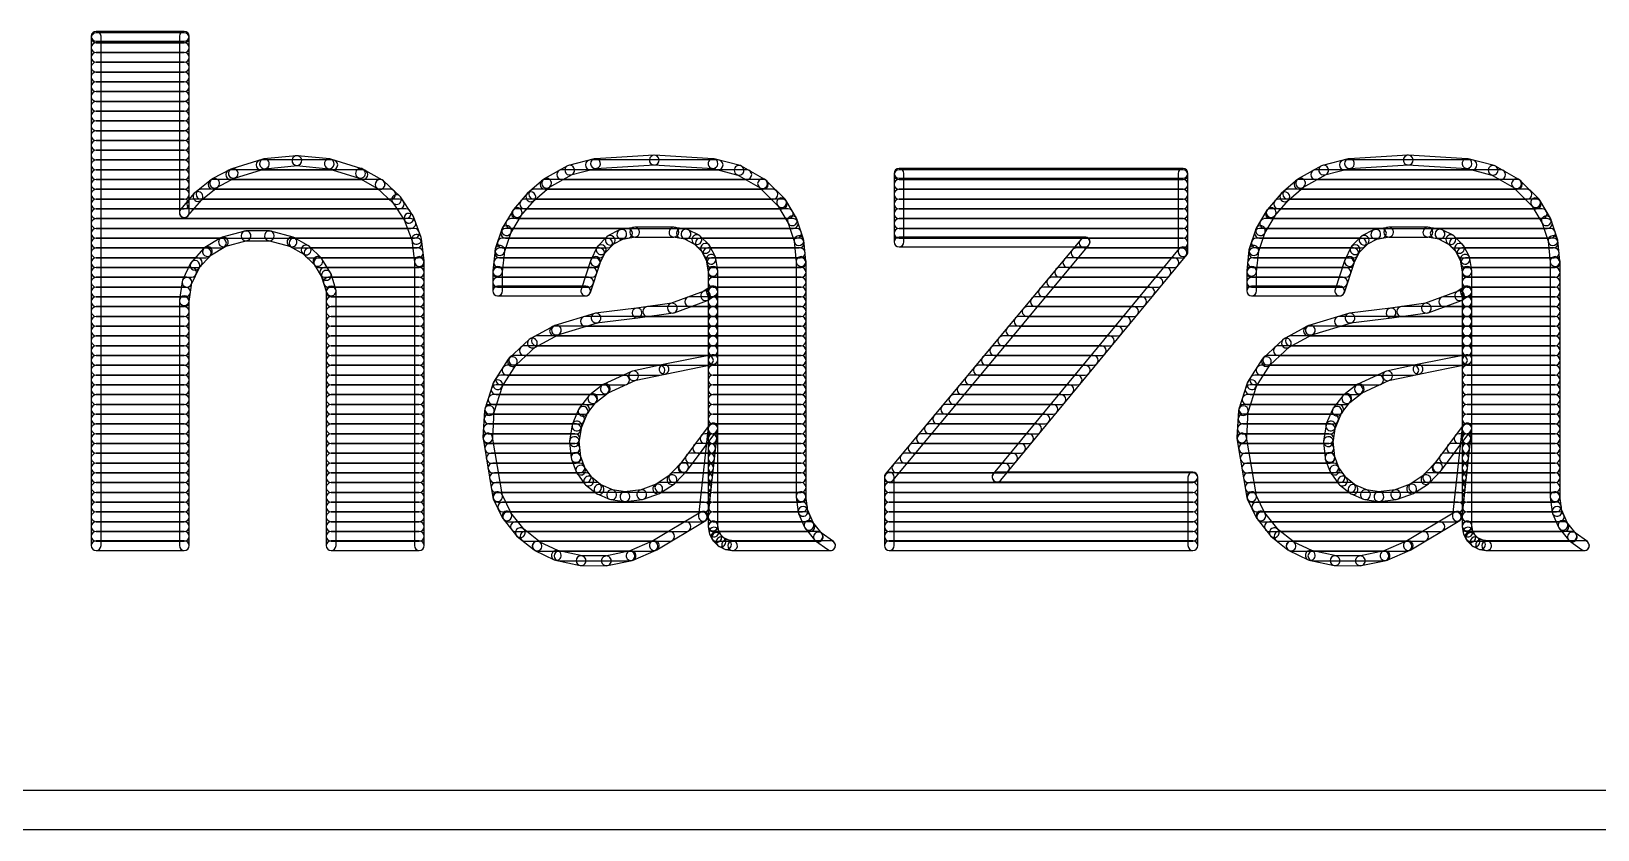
# Model space of a CAD drawing. Extents: x 1.9 to 101, y 1.3 to 100.3.
# Drawn here: x 84.066 to 88.361, y 60.933 to 63.122 of the extents above; entities that cross this region are included whole.
import ezdxf

# ---------------------------------------------------------------- set-up
doc = ezdxf.new("R2010")
doc.units = 0
doc.layers.add('21', color=2, linetype='CONTINUOUS')

msp = doc.modelspace()

# ---------------------------------------------------------------- linework, layer by layer
at = {"layer": '21'}
for points in [[(84.4851, 63.1217), (84.2434, 63.1217, 1), (84.2434, 63.0949), (84.4851, 63.0949, 1)], [(84.23, 63.1083), (84.23, 61.7119, 1), (84.2568, 61.7119), (84.2568, 63.1083, 1)], [(84.2434, 63.0906), (84.4851, 63.0906, 1), (84.4851, 63.1174), (84.2434, 63.1174, 1)], [(84.4985, 62.6249), (84.4985, 63.1083, 1), (84.4717, 63.1083), (84.4717, 62.6249, 1)], [(84.2434, 63.0638), (84.4851, 63.0638, 1), (84.4851, 63.0906), (84.2434, 63.0906, 1)], [(84.2434, 63.037), (84.4851, 63.037, 1), (84.4851, 63.0638), (84.2434, 63.0638, 1)], [(84.2434, 63.0102), (84.4851, 63.0102, 1), (84.4851, 63.037), (84.2434, 63.037, 1)], [(84.2434, 62.9834), (84.4851, 62.9834, 1), (84.4851, 63.0102), (84.2434, 63.0102, 1)], [(84.2434, 62.9566), (84.4851, 62.9566, 1), (84.4851, 62.9834), (84.2434, 62.9834, 1)], [(84.2434, 62.9298), (84.4851, 62.9298, 1), (84.4851, 62.9566), (84.2434, 62.9566, 1)], [(84.2434, 62.903), (84.4851, 62.903, 1), (84.4851, 62.9298), (84.2434, 62.9298, 1)], [(84.2434, 62.8762), (84.4851, 62.8762, 1), (84.4851, 62.903), (84.2434, 62.903, 1)], [(84.2434, 62.8494), (84.4851, 62.8494, 1), (84.4851, 62.8762), (84.2434, 62.8762, 1)], [(84.2434, 62.8226), (84.4851, 62.8226, 1), (84.4851, 62.8494), (84.2434, 62.8494, 1)], [(84.2434, 62.7958), (84.4851, 62.7958, 1), (84.4851, 62.8226), (84.2434, 62.8226, 1)], [(84.2434, 62.769), (84.4851, 62.769, 1), (84.4851, 62.7958), (84.2434, 62.7958, 1)], [(84.2434, 62.7422), (84.4851, 62.7422, 1), (84.4851, 62.769), (84.2434, 62.769, 1)], [(84.701, 62.7713), (84.6155, 62.7452, 1), (84.6233, 62.7196), (84.7089, 62.7457, 1)], [(84.6955, 62.7422), (84.8925, 62.7422, 1), (84.8925, 62.769), (84.6955, 62.769, 1)], [(84.7926, 62.7806), (84.7036, 62.7718, 1), (84.7063, 62.7452), (84.7953, 62.754, 1)], [(84.8843, 62.7718), (84.7953, 62.7806, 1), (84.7926, 62.754), (84.8816, 62.7452, 1)], [(84.9724, 62.7452), (84.8869, 62.7713, 1), (84.879, 62.7457), (84.9646, 62.7196, 1)], [(85.5456, 62.7282), (85.6163, 62.7462, 1), (85.6097, 62.7722), (85.539, 62.7542, 1)], [(85.5988, 62.7422), (85.9492, 62.7422, 1), (85.9492, 62.769), (85.5988, 62.769, 1)], [(85.6138, 62.7458), (85.7749, 62.7553, 1), (85.7733, 62.7821), (85.6122, 62.7726, 1)], [(85.7733, 62.7553), (85.9344, 62.7458, 1), (85.936, 62.7726), (85.7749, 62.7821, 1)], [(85.9319, 62.7462), (86.0035, 62.7278, 1), (86.0101, 62.7538), (85.9385, 62.7722, 1)], [(87.6134, 62.7282), (87.684, 62.7462, 1), (87.6774, 62.7722), (87.6067, 62.7542, 1)], [(87.6666, 62.7422), (88.017, 62.7422, 1), (88.017, 62.769), (87.6666, 62.769, 1)], [(87.6815, 62.7458), (87.8426, 62.7553, 1), (87.8411, 62.7821), (87.6799, 62.7726, 1)], [(87.8411, 62.7553), (88.0022, 62.7458, 1), (88.0038, 62.7726), (87.8426, 62.7821, 1)], [(87.9997, 62.7462), (88.0713, 62.7278, 1), (88.0779, 62.7538), (88.0063, 62.7722, 1)], [(84.2434, 62.7154), (84.4851, 62.7154, 1), (84.4851, 62.7422), (84.2434, 62.7422, 1)], [(84.5598, 62.7156), (84.5145, 62.6794, 1), (84.5313, 62.6585), (84.5765, 62.6947, 1)], [(84.6131, 62.7442), (84.5619, 62.717, 1), (84.5745, 62.6933), (84.6257, 62.7206, 1)], [(84.6126, 62.7154), (84.9749, 62.7154, 1), (84.9749, 62.7422), (84.6126, 62.7422, 1)], [(85.0286, 62.714), (84.9751, 62.7441, 1), (84.9619, 62.7207), (85.0155, 62.6906, 1)], [(85.4444, 62.6579), (85.4875, 62.6954, 1), (85.4699, 62.7156), (85.4268, 62.6782, 1)], [(85.4853, 62.6938), (85.5489, 62.7296, 1), (85.5357, 62.7529), (85.4721, 62.7172, 1)], [(85.5202, 62.7154), (86.0278, 62.7154, 1), (86.0278, 62.7422), (85.5202, 62.7422, 1)], [(86.0002, 62.7292), (86.0643, 62.6925, 1), (86.0776, 62.7158), (86.0134, 62.7524, 1)], [(86.0615, 62.6947), (86.1137, 62.6423, 1), (86.1327, 62.6613), (86.0805, 62.7136, 1)], [(86.4455, 62.719), (87.2242, 62.719, 1), (87.2242, 62.7458), (86.4455, 62.7458, 1)], [(86.4589, 62.5444), (86.4589, 62.7324, 1), (86.4321, 62.7324), (86.4321, 62.5444, 1)], [(86.4455, 62.7154), (87.2242, 62.7154, 1), (87.2242, 62.7422), (86.4455, 62.7422, 1)], [(87.2108, 62.7324), (87.2108, 62.5175, 1), (87.2376, 62.5175), (87.2376, 62.7324, 1)], [(87.5121, 62.6579), (87.5553, 62.6954, 1), (87.5377, 62.7156), (87.4946, 62.6782, 1)], [(87.5531, 62.6938), (87.6166, 62.7295, 1), (87.6035, 62.7529), (87.5399, 62.7172, 1)], [(87.5879, 62.7154), (88.0956, 62.7154, 1), (88.0956, 62.7422), (87.5879, 62.7422, 1)], [(88.068, 62.7292), (88.1321, 62.6925, 1), (88.1454, 62.7158), (88.0812, 62.7524, 1)], [(88.1293, 62.6947), (88.1815, 62.6423, 1), (88.2005, 62.6613), (88.1483, 62.7136, 1)], [(84.2434, 62.6886), (84.4851, 62.6886, 1), (84.4851, 62.7154), (84.2434, 62.7154, 1)], [(84.2434, 62.6618), (84.4851, 62.6618, 1), (84.4851, 62.6886), (84.2434, 62.6886, 1)], [(84.5127, 62.6777), (84.4749, 62.6336, 1), (84.4953, 62.6162), (84.5331, 62.6602, 1)], [(84.5307, 62.6618), (85.0513, 62.6618, 1), (85.0513, 62.6886), (84.5307, 62.6886, 1)], [(84.5642, 62.6886), (85.0223, 62.6886, 1), (85.0223, 62.7154), (84.5642, 62.7154, 1)], [(85.0762, 62.6703), (85.0312, 62.7121, 1), (85.0129, 62.6924), (85.058, 62.6507, 1)], [(85.1123, 62.6168), (85.0783, 62.6679, 1), (85.056, 62.6531), (85.09, 62.6019, 1)], [(85.4083, 62.6161), (85.4457, 62.6593, 1), (85.4255, 62.6768), (85.3881, 62.6337, 1)], [(85.4438, 62.6618), (86.0999, 62.6618, 1), (86.0999, 62.6886), (85.4438, 62.6886, 1)], [(85.4747, 62.6886), (86.0731, 62.6886, 1), (86.0731, 62.7154), (85.4747, 62.7154, 1)], [(86.4455, 62.6886), (87.2242, 62.6886, 1), (87.2242, 62.7154), (86.4455, 62.7154, 1)], [(86.4455, 62.6618), (87.2242, 62.6618, 1), (87.2242, 62.6886), (86.4455, 62.6886, 1)], [(87.476, 62.6161), (87.5135, 62.6593, 1), (87.4932, 62.6768), (87.4558, 62.6337, 1)], [(87.5116, 62.6618), (88.1677, 62.6618, 1), (88.1677, 62.6886), (87.5116, 62.6886, 1)], [(87.5425, 62.6886), (88.1409, 62.6886, 1), (88.1409, 62.7154), (87.5425, 62.7154, 1)], [(84.2434, 62.635), (84.4851, 62.635, 1), (84.4851, 62.6618), (84.2434, 62.6618, 1)], [(84.2434, 62.6082), (85.093, 62.6082, 1), (85.093, 62.635), (84.2434, 62.635, 1)], [(84.5053, 62.635), (85.0752, 62.635, 1), (85.0752, 62.6618), (84.5053, 62.6618, 1)], [(85.3804, 62.5686), (85.4097, 62.6181, 1), (85.3867, 62.6317), (85.3573, 62.5823, 1)], [(85.3962, 62.6082), (86.1413, 62.6082, 1), (86.1413, 62.635), (85.3962, 62.635, 1)], [(85.4186, 62.635), (86.1252, 62.635, 1), (86.1252, 62.6618), (85.4186, 62.6618, 1)], [(86.1117, 62.6449), (86.1413, 62.5956, 1), (86.1643, 62.6094), (86.1347, 62.6587, 1)], [(86.4455, 62.635), (87.2242, 62.635, 1), (87.2242, 62.6618), (86.4455, 62.6618, 1)], [(86.4455, 62.6082), (87.2242, 62.6082, 1), (87.2242, 62.635), (86.4455, 62.635, 1)], [(87.4481, 62.5686), (87.4774, 62.6181, 1), (87.4544, 62.6317), (87.425, 62.5823, 1)], [(87.4639, 62.6082), (88.2091, 62.6082, 1), (88.2091, 62.635), (87.4639, 62.635, 1)], [(87.4863, 62.635), (88.193, 62.635, 1), (88.193, 62.6618), (87.4863, 62.6618, 1)], [(88.1795, 62.6449), (88.2091, 62.5956, 1), (88.2321, 62.6094), (88.2025, 62.6587, 1)], [(84.2434, 62.5814), (85.1065, 62.5814, 1), (85.1065, 62.6082), (84.2434, 62.6082, 1)], [(85.135, 62.5563), (85.1138, 62.614, 1), (85.0886, 62.6047), (85.1098, 62.5471, 1)], [(85.3634, 62.5167), (85.3815, 62.5712, 1), (85.3561, 62.5797), (85.3379, 62.5252, 1)], [(85.3803, 62.5814), (86.1554, 62.5814, 1), (86.1554, 62.6082), (85.3803, 62.6082, 1)], [(86.1401, 62.5982), (86.1583, 62.5437, 1), (86.1837, 62.5522), (86.1655, 62.6067, 1)], [(86.4455, 62.5814), (87.2242, 62.5814, 1), (87.2242, 62.6082), (86.4455, 62.6082, 1)], [(87.4311, 62.5167), (87.4492, 62.5712, 1), (87.4238, 62.5797), (87.4056, 62.5252, 1)], [(87.448, 62.5814), (88.2232, 62.5814, 1), (88.2232, 62.6082), (87.448, 62.6082, 1)], [(88.2079, 62.5982), (88.2261, 62.5437, 1), (88.2515, 62.5522), (88.2333, 62.6067, 1)], [(84.2434, 62.5546), (85.1164, 62.5546, 1), (85.1164, 62.5814), (84.2434, 62.5814, 1)], [(84.2434, 62.5278), (84.5872, 62.5278, 1), (84.5872, 62.5546), (84.2434, 62.5546, 1)], [(84.5556, 62.5066), (84.5994, 62.5329, 1), (84.5856, 62.5559), (84.5418, 62.5295, 1)], [(84.596, 62.5315), (84.6579, 62.5481, 1), (84.6509, 62.574), (84.589, 62.5573, 1)], [(84.6544, 62.5477), (84.7186, 62.5477, 1), (84.7186, 62.5745), (84.6544, 62.5745, 1)], [(84.7151, 62.5481), (84.777, 62.5315, 1), (84.784, 62.5573), (84.7221, 62.574, 1)], [(84.7738, 62.5328), (84.8127, 62.5105, 1), (84.826, 62.5338), (84.7872, 62.556, 1)], [(84.7861, 62.5278), (85.1236, 62.5278, 1), (85.1236, 62.5546), (84.7861, 62.5546, 1)], [(85.1429, 62.4923), (85.1357, 62.5533, 1), (85.1091, 62.5501), (85.1163, 62.4891, 1)], [(85.3574, 62.5278), (85.6459, 62.5278, 1), (85.6459, 62.5546), (85.3574, 62.5546, 1)], [(85.3663, 62.5546), (85.7007, 62.5546, 1), (85.7007, 62.5814), (85.3663, 62.5814, 1)], [(85.6436, 62.5581), (85.6188, 62.5323, 1), (85.6381, 62.5137), (85.6629, 62.5395, 1)], [(85.6788, 62.5773), (85.6471, 62.5607, 1), (85.6595, 62.537), (85.6912, 62.5536, 1)], [(85.7183, 62.5844), (85.6829, 62.5787, 1), (85.6872, 62.5522), (85.7225, 62.558, 1)], [(85.8278, 62.5846), (85.7204, 62.5846, 1), (85.7204, 62.5578), (85.8278, 62.5578, 1)], [(85.8631, 62.5792), (85.8299, 62.5844, 1), (85.8257, 62.558), (85.8589, 62.5527, 1)], [(85.848, 62.5546), (86.1643, 62.5546, 1), (86.1643, 62.5814), (85.848, 62.5814, 1)], [(85.897, 62.5626), (85.8671, 62.5779, 1), (85.8549, 62.554), (85.8848, 62.5387, 1)], [(85.9242, 62.5364), (85.9004, 62.5602, 1), (85.8815, 62.5412), (85.9052, 62.5175, 1)], [(85.9004, 62.5278), (86.1717, 62.5278, 1), (86.1717, 62.5546), (85.9004, 62.5546, 1)], [(86.1577, 62.5465), (86.1636, 62.4893, 1), (86.1902, 62.4921), (86.1843, 62.5493, 1)], [(86.4289, 61.8913), (86.966, 62.5358, 1), (86.9454, 62.553), (86.4083, 61.9085, 1)], [(86.4455, 62.5546), (87.2242, 62.5546, 1), (87.2242, 62.5814), (86.4455, 62.5814, 1)], [(86.9557, 62.5578), (86.4455, 62.5578, 1), (86.4455, 62.531), (86.9557, 62.531, 1)], [(86.953, 62.5278), (87.2242, 62.5278, 1), (87.2242, 62.5546), (86.953, 62.5546, 1)], [(87.4251, 62.5278), (87.7136, 62.5278, 1), (87.7136, 62.5546), (87.4251, 62.5546, 1)], [(87.434, 62.5546), (87.7684, 62.5546, 1), (87.7684, 62.5814), (87.434, 62.5814, 1)], [(87.7114, 62.5582), (87.6865, 62.5324, 1), (87.7058, 62.5138), (87.7307, 62.5396, 1)], [(87.7466, 62.5774), (87.7148, 62.5607, 1), (87.7272, 62.537), (87.759, 62.5536, 1)], [(87.7861, 62.5844), (87.7507, 62.5787, 1), (87.7549, 62.5523), (87.7903, 62.558, 1)], [(87.8956, 62.5846), (87.7882, 62.5846, 1), (87.7882, 62.5578), (87.8956, 62.5578, 1)], [(87.9309, 62.5792), (87.8977, 62.5844, 1), (87.8935, 62.558), (87.9267, 62.5527, 1)], [(87.9158, 62.5546), (88.2321, 62.5546, 1), (88.2321, 62.5814), (87.9158, 62.5814, 1)], [(87.9648, 62.5626), (87.9349, 62.5779, 1), (87.9227, 62.554), (87.9526, 62.5387, 1)], [(87.992, 62.5364), (87.9682, 62.5602, 1), (87.9493, 62.5412), (87.973, 62.5175, 1)], [(87.9682, 62.5278), (88.2395, 62.5278, 1), (88.2395, 62.5546), (87.9682, 62.5546, 1)], [(88.2255, 62.5465), (88.2314, 62.4893, 1), (88.258, 62.4921), (88.2521, 62.5493, 1)], [(84.2434, 62.501), (84.5454, 62.501, 1), (84.5454, 62.5278), (84.2434, 62.5278, 1)], [(84.5243, 62.4711), (84.5586, 62.5091, 1), (84.5388, 62.527), (84.5045, 62.4891, 1)], [(84.81, 62.5126), (84.8421, 62.4814, 1), (84.8607, 62.5006), (84.8286, 62.5318, 1)], [(84.8273, 62.501), (85.1268, 62.501, 1), (85.1268, 62.5278), (84.8273, 62.5278, 1)], [(84.84, 62.484), (84.8633, 62.4459, 1), (84.8862, 62.4598), (84.8628, 62.498, 1)], [(85.143, 61.7119), (85.143, 62.4907, 1), (85.1162, 62.4907), (85.1162, 61.7119, 1)], [(85.3578, 62.4624), (85.364, 62.5195, 1), (85.3373, 62.5224), (85.3312, 62.4652, 1)], [(85.3499, 62.501), (85.6243, 62.501, 1), (85.6243, 62.5278), (85.3499, 62.5278, 1)], [(85.6003, 62.4949), (85.5734, 62.4143, 1), (85.5988, 62.4059), (85.6257, 62.4865, 1)], [(85.6163, 62.5288), (85.6009, 62.4965, 1), (85.6251, 62.4849), (85.6405, 62.5173, 1)], [(85.9419, 62.5031), (85.9266, 62.533, 1), (85.9027, 62.5208), (85.918, 62.4909, 1)], [(85.9211, 62.501), (86.1745, 62.501, 1), (86.1745, 62.5278), (85.9211, 62.5278, 1)], [(85.9484, 62.4659), (85.9432, 62.4991, 1), (85.9167, 62.4949), (85.922, 62.4617, 1)], [(86.1635, 62.4907), (86.1635, 61.8462, 1), (86.1903, 61.8462), (86.1903, 62.4907, 1)], [(87.2139, 62.526), (86.7037, 61.9084, 1), (86.7243, 61.8914), (87.2345, 62.509, 1)], [(86.9307, 62.501), (87.2216, 62.501, 1), (87.2216, 62.5278), (86.9307, 62.5278, 1)], [(87.4255, 62.4624), (87.4317, 62.5195, 1), (87.405, 62.5224), (87.3989, 62.4652, 1)], [(87.4176, 62.501), (87.692, 62.501, 1), (87.692, 62.5278), (87.4176, 62.5278, 1)], [(87.668, 62.4949), (87.6412, 62.4143, 1), (87.6666, 62.4059), (87.6934, 62.4865, 1)], [(87.6841, 62.5288), (87.6686, 62.4965, 1), (87.6928, 62.4849), (87.7082, 62.5173, 1)], [(88.0097, 62.5031), (87.9944, 62.533, 1), (87.9705, 62.5208), (87.9858, 62.4909, 1)], [(87.9889, 62.501), (88.2423, 62.501, 1), (88.2423, 62.5278), (87.9889, 62.5278, 1)], [(88.0162, 62.4659), (88.011, 62.4991, 1), (87.9845, 62.4949), (87.9898, 62.4617, 1)], [(88.2313, 62.4907), (88.2313, 61.8462, 1), (88.2581, 61.8462), (88.2581, 62.4907, 1)], [(84.2434, 62.4742), (84.5212, 62.4742, 1), (84.5212, 62.501), (84.2434, 62.501, 1)], [(84.2434, 62.4474), (84.5053, 62.4474, 1), (84.5053, 62.4742), (84.2434, 62.4742, 1)], [(84.5047, 62.4282), (84.5265, 62.4744, 1), (84.5023, 62.4858), (84.4805, 62.4396, 1)], [(84.8535, 62.4742), (85.1296, 62.4742, 1), (85.1296, 62.501), (84.8535, 62.501, 1)], [(84.8699, 62.4474), (85.1296, 62.4474, 1), (85.1296, 62.4742), (84.8699, 62.4742, 1)], [(84.8619, 62.4489), (84.8751, 62.4062, 1), (84.9007, 62.414), (84.8876, 62.4568, 1)], [(85.3579, 62.4101), (85.3579, 62.4638, 1), (85.3311, 62.4638), (85.3311, 62.4101, 1)], [(85.3445, 62.4474), (85.603, 62.4474, 1), (85.603, 62.4742), (85.3445, 62.4742, 1)], [(85.3471, 62.4742), (85.612, 62.4742, 1), (85.612, 62.501), (85.3471, 62.501, 1)], [(85.9314, 62.4742), (86.1769, 62.4742, 1), (86.1769, 62.501), (85.9314, 62.501, 1)], [(85.9486, 61.7656), (85.9486, 62.4638, 1), (85.9218, 62.4638), (85.9218, 61.7656, 1)], [(85.9352, 62.4474), (86.1769, 62.4474, 1), (86.1769, 62.4742), (85.9352, 62.4742, 1)], [(86.886, 62.4474), (87.1774, 62.4474, 1), (87.1774, 62.4742), (86.886, 62.4742, 1)], [(86.9084, 62.4742), (87.1995, 62.4742, 1), (87.1995, 62.501), (86.9084, 62.501, 1)], [(87.4256, 62.4101), (87.4256, 62.4638, 1), (87.3988, 62.4638), (87.3988, 62.4101, 1)], [(87.4122, 62.4474), (87.6708, 62.4474, 1), (87.6708, 62.4742), (87.4122, 62.4742, 1)], [(87.4148, 62.4742), (87.6797, 62.4742, 1), (87.6797, 62.501), (87.4148, 62.501, 1)], [(87.9992, 62.4742), (88.2447, 62.4742, 1), (88.2447, 62.501), (87.9992, 62.501, 1)], [(88.0164, 61.7656), (88.0164, 62.4638, 1), (87.9896, 62.4638), (87.9896, 61.7656, 1)], [(88.003, 62.4474), (88.2447, 62.4474, 1), (88.2447, 62.4742), (88.003, 62.4742, 1)], [(84.2434, 62.4206), (84.4926, 62.4206, 1), (84.4926, 62.4474), (84.2434, 62.4474, 1)], [(84.2434, 62.3938), (84.4886, 62.3938, 1), (84.4886, 62.4206), (84.2434, 62.4206, 1)], [(84.4984, 62.3813), (84.5058, 62.4319, 1), (84.4793, 62.4358), (84.4718, 62.3853, 1)], [(84.8805, 62.4206), (85.1296, 62.4206, 1), (85.1296, 62.4474), (84.8805, 62.4474, 1)], [(84.8745, 62.4101), (84.8745, 61.7119, 1), (84.9013, 61.7119), (84.9013, 62.4101, 1)], [(84.8879, 62.3938), (85.1296, 62.3938, 1), (85.1296, 62.4206), (84.8879, 62.4206, 1)], [(85.3445, 62.4206), (85.5941, 62.4206, 1), (85.5941, 62.4474), (85.3445, 62.4474, 1)], [(85.5861, 62.4235), (85.3445, 62.4235, 1), (85.3445, 62.3967), (85.5861, 62.3967, 1)], [(85.9278, 62.4212), (85.9077, 62.4078, 1), (85.9225, 62.3856), (85.9426, 62.399, 1)], [(85.9309, 62.3938), (85.9352, 62.3938, 1), (85.9352, 62.4206), (85.9309, 62.4206, 1)], [(85.9352, 62.4206), (86.1769, 62.4206, 1), (86.1769, 62.4474), (85.9352, 62.4474, 1)], [(85.9486, 62.2221), (85.9486, 62.4101, 1), (85.9218, 62.4101), (85.9218, 62.2221, 1)], [(85.9352, 62.3938), (86.1769, 62.3938, 1), (86.1769, 62.4206), (85.9352, 62.4206, 1)], [(86.8414, 62.3938), (87.1331, 62.3938, 1), (87.1331, 62.4206), (86.8414, 62.4206, 1)], [(86.8637, 62.4206), (87.1552, 62.4206, 1), (87.1552, 62.4474), (86.8637, 62.4474, 1)], [(87.4122, 62.4206), (87.6619, 62.4206, 1), (87.6619, 62.4474), (87.4122, 62.4474, 1)], [(87.6539, 62.4235), (87.4122, 62.4235, 1), (87.4122, 62.3967), (87.6539, 62.3967, 1)], [(87.9956, 62.4212), (87.9755, 62.4078, 1), (87.9903, 62.3856), (88.0104, 62.399, 1)], [(87.9986, 62.3938), (88.003, 62.3938, 1), (88.003, 62.4206), (87.9986, 62.4206, 1)], [(88.003, 62.4206), (88.2447, 62.4206, 1), (88.2447, 62.4474), (88.003, 62.4474, 1)], [(88.0164, 62.2221), (88.0164, 62.4101, 1), (87.9896, 62.4101), (87.9896, 62.2221, 1)], [(88.003, 62.3938), (88.2447, 62.3938, 1), (88.2447, 62.4206), (88.003, 62.4206, 1)], [(84.2434, 62.367), (84.4851, 62.367, 1), (84.4851, 62.3938), (84.2434, 62.3938, 1)], [(84.4985, 61.7119), (84.4985, 62.3833, 1), (84.4717, 62.3833), (84.4717, 61.7119, 1)], [(84.8879, 62.367), (85.1296, 62.367, 1), (85.1296, 62.3938), (84.8879, 62.3938, 1)], [(85.8219, 62.3762), (85.7253, 62.363, 1), (85.7289, 62.3364), (85.8255, 62.3496, 1)], [(85.9105, 62.4093), (85.819, 62.3755, 1), (85.8283, 62.3503), (85.9197, 62.3841, 1)], [(85.871, 62.367), (85.9352, 62.367, 1), (85.9352, 62.3938), (85.871, 62.3938, 1)], [(85.9352, 62.367), (86.1769, 62.367, 1), (86.1769, 62.3938), (85.9352, 62.3938, 1)], [(86.819, 62.367), (87.1109, 62.367, 1), (87.1109, 62.3938), (86.819, 62.3938, 1)], [(87.8897, 62.3762), (87.7931, 62.363, 1), (87.7967, 62.3364), (87.8933, 62.3496, 1)], [(87.9783, 62.4093), (87.8868, 62.3755, 1), (87.8961, 62.3503), (87.9875, 62.3841, 1)], [(87.9388, 62.367), (88.003, 62.367, 1), (88.003, 62.3938), (87.9388, 62.3938, 1)], [(88.003, 62.367), (88.2447, 62.367, 1), (88.2447, 62.3938), (88.003, 62.3938, 1)], [(84.2434, 62.3402), (84.4851, 62.3402, 1), (84.4851, 62.367), (84.2434, 62.367, 1)], [(84.2434, 62.3134), (84.4851, 62.3134, 1), (84.4851, 62.3402), (84.2434, 62.3402, 1)], [(84.8879, 62.3402), (85.1296, 62.3402, 1), (85.1296, 62.367), (84.8879, 62.367, 1)], [(84.8879, 62.3134), (85.1296, 62.3134, 1), (85.1296, 62.3402), (84.8879, 62.3402, 1)], [(85.6104, 62.3485), (85.5017, 62.3155, 1), (85.5095, 62.2899), (85.6182, 62.3229, 1)], [(85.585, 62.3134), (85.9352, 62.3134, 1), (85.9352, 62.3402), (85.585, 62.3402, 1)], [(85.7254, 62.363), (85.6127, 62.349, 1), (85.616, 62.3224), (85.7288, 62.3364, 1)], [(85.7557, 62.3402), (85.9352, 62.3402, 1), (85.9352, 62.367), (85.7557, 62.367, 1)], [(85.9352, 62.3402), (86.1769, 62.3402, 1), (86.1769, 62.367), (85.9352, 62.367, 1)], [(85.9352, 62.3134), (86.1769, 62.3134, 1), (86.1769, 62.3402), (85.9352, 62.3402, 1)], [(86.7744, 62.3134), (87.0667, 62.3134, 1), (87.0667, 62.3402), (86.7744, 62.3402, 1)], [(86.7967, 62.3402), (87.0888, 62.3402, 1), (87.0888, 62.367), (86.7967, 62.367, 1)], [(87.6782, 62.3485), (87.5694, 62.3155, 1), (87.5772, 62.2899), (87.686, 62.3229, 1)], [(87.6527, 62.3134), (88.003, 62.3134, 1), (88.003, 62.3402), (87.6527, 62.3402, 1)], [(87.7932, 62.363), (87.6804, 62.349, 1), (87.6837, 62.3224), (87.7966, 62.3364, 1)], [(87.8235, 62.3402), (88.003, 62.3402, 1), (88.003, 62.367), (87.8235, 62.367, 1)], [(88.003, 62.3402), (88.2447, 62.3402, 1), (88.2447, 62.367), (88.003, 62.367, 1)], [(88.003, 62.3134), (88.2447, 62.3134, 1), (88.2447, 62.3402), (88.003, 62.3402, 1)], [(84.2434, 62.2866), (84.4851, 62.2866, 1), (84.4851, 62.3134), (84.2434, 62.3134, 1)], [(84.8879, 62.2866), (85.1296, 62.2866, 1), (85.1296, 62.3134), (84.8879, 62.3134, 1)], [(85.4992, 62.3145), (85.4334, 62.2789, 1), (85.4462, 62.2554), (85.512, 62.2909, 1)], [(85.5006, 62.2866), (85.9352, 62.2866, 1), (85.9352, 62.3134), (85.5006, 62.3134, 1)], [(85.9352, 62.2866), (86.1769, 62.2866, 1), (86.1769, 62.3134), (85.9352, 62.3134, 1)], [(86.752, 62.2866), (87.0445, 62.2866, 1), (87.0445, 62.3134), (86.752, 62.3134, 1)], [(87.5669, 62.3145), (87.5012, 62.2789, 1), (87.5139, 62.2554), (87.5797, 62.2909, 1)], [(87.5683, 62.2866), (88.003, 62.2866, 1), (88.003, 62.3134), (87.5683, 62.3134, 1)], [(88.003, 62.2866), (88.2447, 62.2866, 1), (88.2447, 62.3134), (88.003, 62.3134, 1)], [(84.2434, 62.2598), (84.4851, 62.2598, 1), (84.4851, 62.2866), (84.2434, 62.2866, 1)], [(84.2434, 62.233), (84.4851, 62.233, 1), (84.4851, 62.2598), (84.2434, 62.2598, 1)], [(84.8879, 62.2598), (85.1296, 62.2598, 1), (85.1296, 62.2866), (84.8879, 62.2866, 1)], [(84.8879, 62.233), (85.1296, 62.233, 1), (85.1296, 62.2598), (84.8879, 62.2598, 1)], [(85.4307, 62.277), (85.376, 62.226, 1), (85.3942, 62.2064), (85.449, 62.2573, 1)], [(85.4175, 62.233), (85.9352, 62.233, 1), (85.9352, 62.2598), (85.4175, 62.2598, 1)], [(85.451, 62.2598), (85.9352, 62.2598, 1), (85.9352, 62.2866), (85.451, 62.2866, 1)], [(85.9352, 62.2598), (86.1769, 62.2598, 1), (86.1769, 62.2866), (85.9352, 62.2866, 1)], [(85.9352, 62.233), (86.1769, 62.233, 1), (86.1769, 62.2598), (85.9352, 62.2598, 1)], [(86.7074, 62.233), (87.0002, 62.233, 1), (87.0002, 62.2598), (86.7074, 62.2598, 1)], [(86.7297, 62.2598), (87.0224, 62.2598, 1), (87.0224, 62.2866), (86.7297, 62.2866, 1)], [(87.4984, 62.2769), (87.4437, 62.226, 1), (87.462, 62.2064), (87.5167, 62.2573, 1)], [(87.4853, 62.233), (88.003, 62.233, 1), (88.003, 62.2598), (87.4853, 62.2598, 1)], [(87.5187, 62.2598), (88.003, 62.2598, 1), (88.003, 62.2866), (87.5187, 62.2866, 1)], [(88.003, 62.2598), (88.2447, 62.2598, 1), (88.2447, 62.2866), (88.003, 62.2866, 1)], [(88.003, 62.233), (88.2447, 62.233, 1), (88.2447, 62.2598), (88.003, 62.2598, 1)], [(84.2434, 62.2062), (84.4851, 62.2062, 1), (84.4851, 62.233), (84.2434, 62.233, 1)], [(84.2434, 62.1794), (84.4851, 62.1794, 1), (84.4851, 62.2062), (84.2434, 62.2062, 1)], [(84.8879, 62.2062), (85.1296, 62.2062, 1), (85.1296, 62.233), (84.8879, 62.233, 1)], [(84.8879, 62.1794), (85.1296, 62.1794, 1), (85.1296, 62.2062), (84.8879, 62.2062, 1)], [(85.3738, 62.2234), (85.3336, 62.1603, 1), (85.3563, 62.1459), (85.3964, 62.209, 1)], [(85.3702, 62.1794), (85.7894, 62.1794, 1), (85.7894, 62.2062), (85.3702, 62.2062, 1)], [(85.3888, 62.2062), (85.9227, 62.2062, 1), (85.9227, 62.233), (85.3888, 62.233, 1)], [(85.7203, 62.1642), (85.8038, 62.1822, 1), (85.7982, 62.2084), (85.7146, 62.1904, 1)], [(85.8036, 62.1822), (85.9378, 62.209, 1), (85.9326, 62.2352), (85.7984, 62.2084, 1)], [(85.9352, 62.2062), (86.1769, 62.2062, 1), (86.1769, 62.233), (85.9352, 62.233, 1)], [(85.9352, 62.1794), (86.1769, 62.1794, 1), (86.1769, 62.2062), (85.9352, 62.2062, 1)], [(86.6627, 62.1794), (86.956, 62.1794, 1), (86.956, 62.2062), (86.6627, 62.2062, 1)], [(86.685, 62.2062), (86.9781, 62.2062, 1), (86.9781, 62.233), (86.685, 62.233, 1)], [(87.4415, 62.2234), (87.4014, 62.1603, 1), (87.424, 62.1459), (87.4641, 62.209, 1)], [(87.438, 62.1794), (87.8571, 62.1794, 1), (87.8571, 62.2062), (87.438, 62.2062, 1)], [(87.4565, 62.2062), (87.9905, 62.2062, 1), (87.9905, 62.233), (87.4565, 62.233, 1)], [(87.788, 62.1642), (87.8715, 62.1822, 1), (87.8659, 62.2084), (87.7824, 62.1904, 1)], [(87.8713, 62.1822), (88.0056, 62.209, 1), (88.0004, 62.2352), (87.8661, 62.2084, 1)], [(88.003, 62.2062), (88.2447, 62.2062, 1), (88.2447, 62.233), (88.003, 62.233, 1)], [(88.003, 62.1794), (88.2447, 62.1794, 1), (88.2447, 62.2062), (88.003, 62.2062, 1)], [(84.2434, 62.1526), (84.4851, 62.1526, 1), (84.4851, 62.1794), (84.2434, 62.1794, 1)], [(84.8879, 62.1526), (85.1296, 62.1526, 1), (85.1296, 62.1794), (84.8879, 62.1794, 1)], [(85.3322, 62.1572), (85.3092, 62.0861, 1), (85.3347, 62.0778), (85.3577, 62.149, 1)], [(85.3532, 62.1526), (85.6929, 62.1526, 1), (85.6929, 62.1794), (85.3532, 62.1794, 1)], [(85.6454, 62.1294), (85.7231, 62.1651, 1), (85.7119, 62.1894), (85.6342, 62.1538, 1)], [(85.9352, 62.1526), (86.1769, 62.1526, 1), (86.1769, 62.1794), (85.9352, 62.1794, 1)], [(86.6404, 62.1526), (86.9338, 62.1526, 1), (86.9338, 62.1794), (86.6404, 62.1794, 1)], [(87.3999, 62.1572), (87.377, 62.0861, 1), (87.4025, 62.0778), (87.4254, 62.149, 1)], [(87.4209, 62.1526), (87.7607, 62.1526, 1), (87.7607, 62.1794), (87.4209, 62.1794, 1)], [(87.7132, 62.1294), (87.7908, 62.1651, 1), (87.7796, 62.1894), (87.702, 62.1538, 1)], [(88.003, 62.1526), (88.2447, 62.1526, 1), (88.2447, 62.1794), (88.003, 62.1794, 1)], [(84.2434, 62.1258), (84.4851, 62.1258, 1), (84.4851, 62.1526), (84.2434, 62.1526, 1)], [(84.2434, 62.099), (84.4851, 62.099, 1), (84.4851, 62.1258), (84.2434, 62.1258, 1)], [(84.8879, 62.1258), (85.1296, 62.1258, 1), (85.1296, 62.1526), (84.8879, 62.1526, 1)], [(84.8879, 62.099), (85.1296, 62.099, 1), (85.1296, 62.1258), (84.8879, 62.1258, 1)], [(85.3318, 62.099), (85.6037, 62.099, 1), (85.6037, 62.1258), (85.3318, 62.1258, 1)], [(85.3405, 62.1258), (85.6367, 62.1258, 1), (85.6367, 62.1526), (85.3405, 62.1526, 1)], [(85.5896, 62.072), (85.6161, 62.1065, 1), (85.5949, 62.1229), (85.5683, 62.0883, 1)], [(85.6138, 62.1042), (85.6481, 62.1311, 1), (85.6315, 62.1521), (85.5972, 62.1252, 1)], [(85.9352, 62.1258), (86.1769, 62.1258, 1), (86.1769, 62.1526), (85.9352, 62.1526, 1)], [(85.9352, 62.099), (86.1769, 62.099, 1), (86.1769, 62.1258), (85.9352, 62.1258, 1)], [(86.5957, 62.099), (86.8895, 62.099, 1), (86.8895, 62.1258), (86.5957, 62.1258, 1)], [(86.618, 62.1258), (86.9117, 62.1258, 1), (86.9117, 62.1526), (86.618, 62.1526, 1)], [(87.3996, 62.099), (87.6715, 62.099, 1), (87.6715, 62.1258), (87.3996, 62.1258, 1)], [(87.4082, 62.1258), (87.7045, 62.1258, 1), (87.7045, 62.1526), (87.4082, 62.1526, 1)], [(87.6573, 62.072), (87.6839, 62.1065, 1), (87.6627, 62.1229), (87.6361, 62.0883, 1)], [(87.6816, 62.1042), (87.7159, 62.1311, 1), (87.6993, 62.1521), (87.665, 62.1252, 1)], [(88.003, 62.1258), (88.2447, 62.1258, 1), (88.2447, 62.1526), (88.003, 62.1526, 1)], [(88.003, 62.099), (88.2447, 62.099, 1), (88.2447, 62.1258), (88.003, 62.1258, 1)], [(84.2434, 62.0722), (84.4851, 62.0722, 1), (84.4851, 62.099), (84.2434, 62.099, 1)], [(84.8879, 62.0722), (85.1296, 62.0722, 1), (85.1296, 62.099), (84.8879, 62.099, 1)], [(85.3086, 62.0827), (85.3042, 62.0081, 1), (85.331, 62.0065), (85.3353, 62.0812, 1)], [(85.3231, 62.0722), (85.5832, 62.0722, 1), (85.5832, 62.099), (85.3231, 62.099, 1)], [(85.5741, 62.0348), (85.5913, 62.0749, 1), (85.5666, 62.0854), (85.5495, 62.0453, 1)], [(85.9352, 62.0722), (86.1769, 62.0722, 1), (86.1769, 62.099), (85.9352, 62.099, 1)], [(86.5734, 62.0722), (86.8674, 62.0722, 1), (86.8674, 62.099), (86.5734, 62.099, 1)], [(87.3764, 62.0827), (87.372, 62.0081, 1), (87.3988, 62.0065), (87.4031, 62.0812, 1)], [(87.3909, 62.0722), (87.6509, 62.0722, 1), (87.6509, 62.099), (87.3909, 62.099, 1)], [(87.6419, 62.0348), (87.659, 62.0749, 1), (87.6344, 62.0854), (87.6172, 62.0454, 1)], [(88.003, 62.0722), (88.2447, 62.0722, 1), (88.2447, 62.099), (88.003, 62.099, 1)], [(84.2434, 62.0454), (84.4851, 62.0454, 1), (84.4851, 62.0722), (84.2434, 62.0722, 1)], [(84.2434, 62.0186), (84.4851, 62.0186, 1), (84.4851, 62.0454), (84.2434, 62.0454, 1)], [(84.8879, 62.0454), (85.1296, 62.0454, 1), (85.1296, 62.0722), (84.8879, 62.0722, 1)], [(84.8879, 62.0186), (85.1296, 62.0186, 1), (85.1296, 62.0454), (84.8879, 62.0454, 1)], [(85.319, 62.0186), (85.5605, 62.0186, 1), (85.5605, 62.0454), (85.319, 62.0454, 1)], [(85.3206, 62.0454), (85.5698, 62.0454, 1), (85.5698, 62.0722), (85.3206, 62.0722, 1)], [(85.5683, 61.9949), (85.575, 62.038, 1), (85.5486, 62.0421), (85.5419, 61.999, 1)], [(85.9245, 62.0422), (85.844, 61.9347, 1), (85.8654, 61.9187), (85.9459, 62.0262, 1)], [(85.9217, 61.791), (85.9485, 62.0327, 1), (85.9219, 62.0357), (85.8951, 61.794, 1)], [(85.9336, 62.0186), (85.935, 62.0186, 1), (85.935, 62.0454), (85.9336, 62.0454, 1)], [(85.9352, 62.0454), (86.1769, 62.0454, 1), (86.1769, 62.0722), (85.9352, 62.0722, 1)], [(85.9352, 62.0186), (86.1769, 62.0186, 1), (86.1769, 62.0454), (85.9352, 62.0454, 1)], [(86.5287, 62.0186), (86.8231, 62.0186, 1), (86.8231, 62.0454), (86.5287, 62.0454, 1)], [(86.551, 62.0454), (86.8453, 62.0454, 1), (86.8453, 62.0722), (86.551, 62.0722, 1)], [(87.3868, 62.0186), (87.6283, 62.0186, 1), (87.6283, 62.0454), (87.3868, 62.0454, 1)], [(87.3884, 62.0454), (87.6376, 62.0454, 1), (87.6376, 62.0722), (87.3884, 62.0722, 1)], [(87.6361, 61.9949), (87.6428, 62.038, 1), (87.6163, 62.0421), (87.6096, 61.9991, 1)], [(87.9923, 62.0422), (87.9117, 61.9347, 1), (87.9331, 61.9187), (88.0137, 62.0262, 1)], [(87.9894, 61.791), (88.0163, 62.0327, 1), (87.9897, 62.0357), (87.9628, 61.794, 1)], [(88.0014, 62.0186), (88.0028, 62.0186, 1), (88.0028, 62.0454), (88.0014, 62.0454, 1)], [(88.003, 62.0454), (88.2447, 62.0454, 1), (88.2447, 62.0722), (88.003, 62.0722, 1)], [(88.003, 62.0186), (88.2447, 62.0186, 1), (88.2447, 62.0454), (88.003, 62.0454, 1)], [(84.2434, 61.9918), (84.4851, 61.9918, 1), (84.4851, 62.0186), (84.2434, 62.0186, 1)], [(84.2434, 61.965), (84.4851, 61.965, 1), (84.4851, 61.9918), (84.2434, 61.9918, 1)], [(84.8879, 61.9918), (85.1296, 61.9918, 1), (85.1296, 62.0186), (84.8879, 62.0186, 1)], [(84.8879, 61.965), (85.1296, 61.965, 1), (85.1296, 61.9918), (84.8879, 61.9918, 1)], [(85.3044, 62.0051), (85.3313, 61.844, 1), (85.3577, 61.8484), (85.3308, 62.0095, 1)], [(85.318, 61.9918), (85.5564, 61.9918, 1), (85.5564, 62.0186), (85.318, 62.0186, 1)], [(85.3224, 61.965), (85.5569, 61.965, 1), (85.5569, 61.9918), (85.3224, 61.9918, 1)], [(85.5726, 61.9549), (85.5684, 61.9983, 1), (85.5418, 61.9957), (85.546, 61.9523, 1)], [(85.8934, 61.965), (85.929, 61.965, 1), (85.929, 61.9918), (85.8934, 61.9918, 1)], [(85.9135, 61.9918), (85.932, 61.9918, 1), (85.932, 62.0186), (85.9135, 62.0186, 1)], [(85.9352, 61.9918), (86.1769, 61.9918, 1), (86.1769, 62.0186), (85.9352, 62.0186, 1)], [(85.9352, 61.965), (86.1769, 61.965, 1), (86.1769, 61.9918), (85.9352, 61.9918, 1)], [(86.484, 61.965), (86.7789, 61.965, 1), (86.7789, 61.9918), (86.484, 61.9918, 1)], [(86.5063, 61.9918), (86.801, 61.9918, 1), (86.801, 62.0186), (86.5063, 62.0186, 1)], [(87.3722, 62.0051), (87.399, 61.844, 1), (87.4254, 61.8484), (87.3986, 62.0095, 1)], [(87.3857, 61.9918), (87.6241, 61.9918, 1), (87.6241, 62.0186), (87.3857, 62.0186, 1)], [(87.3902, 61.965), (87.6246, 61.965, 1), (87.6246, 61.9918), (87.3902, 61.9918, 1)], [(87.6403, 61.9549), (87.6362, 61.9983, 1), (87.6095, 61.9957), (87.6137, 61.9523, 1)], [(87.9612, 61.965), (87.9968, 61.965, 1), (87.9968, 61.9918), (87.9612, 61.9918, 1)], [(87.9813, 61.9918), (87.9998, 61.9918, 1), (87.9998, 62.0186), (87.9813, 62.0186, 1)], [(88.003, 61.9918), (88.2447, 61.9918, 1), (88.2447, 62.0186), (88.003, 62.0186, 1)], [(88.003, 61.965), (88.2447, 61.965, 1), (88.2447, 61.9918), (88.003, 61.9918, 1)], [(84.2434, 61.9382), (84.4851, 61.9382, 1), (84.4851, 61.965), (84.2434, 61.965, 1)], [(84.8879, 61.9382), (85.1296, 61.9382, 1), (85.1296, 61.965), (84.8879, 61.965, 1)], [(85.3269, 61.9382), (85.56, 61.9382, 1), (85.56, 61.965), (85.3269, 61.965, 1)], [(85.5848, 61.9236), (85.5719, 61.9583, 1), (85.5467, 61.9489), (85.5597, 61.9142, 1)], [(85.8733, 61.9382), (85.926, 61.9382, 1), (85.926, 61.965), (85.8733, 61.965, 1)], [(85.9352, 61.9382), (86.1769, 61.9382, 1), (86.1769, 61.965), (85.9352, 61.965, 1)], [(86.4617, 61.9382), (86.7567, 61.9382, 1), (86.7567, 61.965), (86.4617, 61.965, 1)], [(87.3947, 61.9382), (87.6277, 61.9382, 1), (87.6277, 61.965), (87.3947, 61.965, 1)], [(87.6525, 61.9236), (87.6396, 61.9583, 1), (87.6144, 61.9489), (87.6274, 61.9142, 1)], [(87.9411, 61.9382), (87.9938, 61.9382, 1), (87.9938, 61.965), (87.9411, 61.965, 1)], [(88.003, 61.9382), (88.2447, 61.9382, 1), (88.2447, 61.965), (88.003, 61.965, 1)], [(84.2434, 61.9114), (84.4851, 61.9114, 1), (84.4851, 61.9382), (84.2434, 61.9382, 1)], [(84.2434, 61.8846), (84.4851, 61.8846, 1), (84.4851, 61.9114), (84.2434, 61.9114, 1)], [(84.8879, 61.9114), (85.1296, 61.9114, 1), (85.1296, 61.9382), (84.8879, 61.9382, 1)], [(84.8879, 61.8846), (85.1296, 61.8846, 1), (85.1296, 61.9114), (84.8879, 61.9114, 1)], [(85.3314, 61.9114), (85.57, 61.9114, 1), (85.57, 61.9382), (85.3314, 61.9382, 1)], [(85.3359, 61.8846), (85.5873, 61.8846, 1), (85.5873, 61.9114), (85.3359, 61.9114, 1)], [(85.6048, 61.8967), (85.5831, 61.9267, 1), (85.5614, 61.911), (85.5831, 61.881, 1)], [(85.6312, 61.8762), (85.6023, 61.8993, 1), (85.5856, 61.8784), (85.6145, 61.8553, 1)], [(85.8153, 61.9041), (85.7763, 61.8787, 1), (85.791, 61.8562), (85.83, 61.8817, 1)], [(85.845, 61.9359), (85.8129, 61.9022, 1), (85.8323, 61.8837), (85.8644, 61.9175, 1)], [(85.8274, 61.8846), (85.9201, 61.8846, 1), (85.9201, 61.9114), (85.8274, 61.9114, 1)], [(85.8529, 61.9114), (85.9231, 61.9114, 1), (85.9231, 61.9382), (85.8529, 61.9382, 1)], [(85.9352, 61.9114), (86.1769, 61.9114, 1), (86.1769, 61.9382), (85.9352, 61.9382, 1)], [(85.9352, 61.8846), (86.1769, 61.8846, 1), (86.1769, 61.9114), (85.9352, 61.9114, 1)], [(86.432, 61.7119), (86.432, 61.8999, 1), (86.4052, 61.8999), (86.4052, 61.7119, 1)], [(86.4186, 61.8846), (87.2511, 61.8846, 1), (87.2511, 61.9114), (86.4186, 61.9114, 1)], [(86.4394, 61.9114), (86.7346, 61.9114, 1), (86.7346, 61.9382), (86.4394, 61.9382, 1)], [(86.714, 61.8865), (87.2511, 61.8865, 1), (87.2511, 61.9133), (86.714, 61.9133, 1)], [(87.2377, 61.8999), (87.2377, 61.7119, 1), (87.2645, 61.7119), (87.2645, 61.8999, 1)], [(87.3991, 61.9114), (87.6377, 61.9114, 1), (87.6377, 61.9382), (87.3991, 61.9382, 1)], [(87.4036, 61.8846), (87.655, 61.8846, 1), (87.655, 61.9114), (87.4036, 61.9114, 1)], [(87.6725, 61.8967), (87.6508, 61.9267, 1), (87.6291, 61.911), (87.6508, 61.881, 1)], [(87.6989, 61.8762), (87.67, 61.8993, 1), (87.6533, 61.8784), (87.6822, 61.8553, 1)], [(87.883, 61.9041), (87.844, 61.8787, 1), (87.8587, 61.8562), (87.8977, 61.8817, 1)], [(87.9127, 61.9359), (87.8806, 61.9022, 1), (87.9, 61.8837), (87.9321, 61.9175, 1)], [(87.8951, 61.8846), (87.9878, 61.8846, 1), (87.9878, 61.9114), (87.8951, 61.9114, 1)], [(87.9206, 61.9114), (87.9908, 61.9114, 1), (87.9908, 61.9382), (87.9206, 61.9382, 1)], [(88.003, 61.9114), (88.2447, 61.9114, 1), (88.2447, 61.9382), (88.003, 61.9382, 1)], [(88.003, 61.8846), (88.2447, 61.8846, 1), (88.2447, 61.9114), (88.003, 61.9114, 1)], [(84.2434, 61.8578), (84.4851, 61.8578, 1), (84.4851, 61.8846), (84.2434, 61.8846, 1)], [(84.2434, 61.831), (84.4851, 61.831, 1), (84.4851, 61.8578), (84.2434, 61.8578, 1)], [(84.8879, 61.8578), (85.1296, 61.8578, 1), (85.1296, 61.8846), (84.8879, 61.8846, 1)], [(84.8879, 61.831), (85.1296, 61.831, 1), (85.1296, 61.8578), (84.8879, 61.8578, 1)], [(85.3403, 61.8578), (85.616, 61.8578, 1), (85.616, 61.8846), (85.3403, 61.8846, 1)], [(85.3324, 61.8404), (85.358, 61.7874, 1), (85.3821, 61.7991), (85.3566, 61.852, 1)], [(85.3454, 61.831), (85.9142, 61.831, 1), (85.9142, 61.8578), (85.3454, 61.8578, 1)], [(85.6622, 61.8635), (85.6281, 61.8781, 1), (85.6176, 61.8534), (85.6516, 61.8389, 1)], [(85.6954, 61.8595), (85.6587, 61.8644, 1), (85.6551, 61.8379), (85.6918, 61.8329, 1)], [(85.7383, 61.8649), (85.6921, 61.8595, 1), (85.6951, 61.8329), (85.7414, 61.8383, 1)], [(85.7791, 61.88), (85.7353, 61.8642, 1), (85.7444, 61.839), (85.7882, 61.8548, 1)], [(85.7894, 61.8578), (85.9171, 61.8578, 1), (85.9171, 61.8846), (85.7894, 61.8846, 1)], [(85.9352, 61.8578), (86.1769, 61.8578, 1), (86.1769, 61.8846), (85.9352, 61.8846, 1)], [(85.9352, 61.831), (86.1771, 61.831, 1), (86.1771, 61.8578), (85.9352, 61.8578, 1)], [(86.1636, 61.8445), (86.169, 61.8038, 1), (86.1955, 61.8072), (86.1902, 61.8479, 1)], [(86.4186, 61.8578), (87.2511, 61.8578, 1), (87.2511, 61.8846), (86.4186, 61.8846, 1)], [(86.4186, 61.831), (87.2511, 61.831, 1), (87.2511, 61.8578), (86.4186, 61.8578, 1)], [(87.408, 61.8578), (87.6837, 61.8578, 1), (87.6837, 61.8846), (87.408, 61.8846, 1)], [(87.4001, 61.8404), (87.4257, 61.7874, 1), (87.4498, 61.7991), (87.4243, 61.852, 1)], [(87.4131, 61.831), (87.9819, 61.831, 1), (87.9819, 61.8578), (87.4131, 61.8578, 1)], [(87.7299, 61.8635), (87.6958, 61.8781, 1), (87.6853, 61.8534), (87.7193, 61.8389, 1)], [(87.7631, 61.8595), (87.7264, 61.8644, 1), (87.7228, 61.8379), (87.7595, 61.8329, 1)], [(87.806, 61.8649), (87.7598, 61.8595, 1), (87.7628, 61.8329), (87.8091, 61.8383, 1)], [(87.8468, 61.88), (87.803, 61.8642, 1), (87.8121, 61.839), (87.8559, 61.8548, 1)], [(87.8571, 61.8578), (87.9849, 61.8578, 1), (87.9849, 61.8846), (87.8571, 61.8846, 1)], [(88.003, 61.8578), (88.2447, 61.8578, 1), (88.2447, 61.8846), (88.003, 61.8846, 1)], [(88.003, 61.831), (88.2449, 61.831, 1), (88.2449, 61.8578), (88.003, 61.8578, 1)], [(88.2314, 61.8445), (88.2367, 61.8038, 1), (88.2633, 61.8072), (88.258, 61.8479, 1)], [(84.2434, 61.8042), (84.4851, 61.8042, 1), (84.4851, 61.831), (84.2434, 61.831, 1)], [(84.8879, 61.8042), (85.1296, 61.8042, 1), (85.1296, 61.831), (84.8879, 61.831, 1)], [(85.3583, 61.8042), (85.9112, 61.8042, 1), (85.9112, 61.831), (85.3583, 61.831, 1)], [(85.9352, 61.8042), (86.1806, 61.8042, 1), (86.1806, 61.831), (85.9352, 61.831, 1)], [(86.1699, 61.8002), (86.186, 61.7625, 1), (86.2107, 61.773), (86.1946, 61.8108, 1)], [(86.4186, 61.8042), (87.2511, 61.8042, 1), (87.2511, 61.831), (86.4186, 61.831, 1)], [(87.426, 61.8042), (87.9789, 61.8042, 1), (87.9789, 61.831), (87.426, 61.831, 1)], [(88.003, 61.8042), (88.2484, 61.8042, 1), (88.2484, 61.831), (88.003, 61.831, 1)], [(88.2377, 61.8002), (88.2538, 61.7625, 1), (88.2784, 61.773), (88.2623, 61.8108, 1)], [(84.2434, 61.7774), (84.4851, 61.7774, 1), (84.4851, 61.8042), (84.2434, 61.8042, 1)], [(84.2434, 61.7506), (84.4851, 61.7506, 1), (84.4851, 61.7774), (84.2434, 61.7774, 1)], [(84.8879, 61.7774), (85.1296, 61.7774, 1), (85.1296, 61.8042), (84.8879, 61.8042, 1)], [(84.8879, 61.7506), (85.1296, 61.7506, 1), (85.1296, 61.7774), (84.8879, 61.7774, 1)], [(85.3596, 61.7849), (85.3963, 61.739, 1), (85.4172, 61.7557), (85.3805, 61.8016, 1)], [(85.372, 61.7774), (85.9056, 61.7774, 1), (85.9056, 61.8042), (85.372, 61.8042, 1)], [(85.3934, 61.7506), (85.8609, 61.7506, 1), (85.8609, 61.7774), (85.3934, 61.7774, 1)], [(85.781, 61.7004), (85.9153, 61.781, 1), (85.9015, 61.804), (85.7672, 61.7234, 1)], [(85.9352, 61.7774), (86.1885, 61.7774, 1), (86.1885, 61.8042), (85.9352, 61.8042, 1)], [(85.9511, 61.7511), (85.9484, 61.7677, 1), (85.922, 61.7635), (85.9246, 61.7469, 1)], [(85.9355, 61.7506), (86.2014, 61.7506, 1), (86.2014, 61.7774), (85.9355, 61.7774, 1)], [(86.1879, 61.7594), (86.2136, 61.7274, 1), (86.2345, 61.7442), (86.2088, 61.7761, 1)], [(86.4186, 61.7774), (87.2511, 61.7774, 1), (87.2511, 61.8042), (86.4186, 61.8042, 1)], [(86.4186, 61.7506), (87.2511, 61.7506, 1), (87.2511, 61.7774), (86.4186, 61.7774, 1)], [(87.4273, 61.7849), (87.464, 61.739, 1), (87.4849, 61.7557), (87.4482, 61.8016, 1)], [(87.4397, 61.7774), (87.9733, 61.7774, 1), (87.9733, 61.8042), (87.4397, 61.8042, 1)], [(87.4611, 61.7506), (87.9286, 61.7506, 1), (87.9286, 61.7774), (87.4611, 61.7774, 1)], [(87.8488, 61.7004), (87.983, 61.781, 1), (87.9692, 61.804), (87.835, 61.7234, 1)], [(88.003, 61.7774), (88.2563, 61.7774, 1), (88.2563, 61.8042), (88.003, 61.8042, 1)], [(88.0189, 61.7511), (88.0162, 61.7677, 1), (87.9898, 61.7635), (87.9924, 61.7469, 1)], [(88.0033, 61.7506), (88.2691, 61.7506, 1), (88.2691, 61.7774), (88.0033, 61.7774, 1)], [(88.2557, 61.7594), (88.2814, 61.7274, 1), (88.3023, 61.7442), (88.2766, 61.7761, 1)], [(84.2434, 61.7238), (84.4851, 61.7238, 1), (84.4851, 61.7506), (84.2434, 61.7506, 1)], [(84.8879, 61.7238), (85.1296, 61.7238, 1), (85.1296, 61.7506), (84.8879, 61.7506, 1)], [(85.3984, 61.7369), (85.4443, 61.7002, 1), (85.461, 61.7211), (85.4151, 61.7578, 1)], [(85.4194, 61.7238), (85.8163, 61.7238, 1), (85.8163, 61.7506), (85.4194, 61.7506, 1)], [(85.9574, 61.7401), (85.9498, 61.7551, 1), (85.9259, 61.7429), (85.9335, 61.728, 1)], [(85.9438, 61.7238), (86.2229, 61.7238, 1), (86.2229, 61.7506), (85.9438, 61.7506, 1)], [(85.9668, 61.7316), (85.9549, 61.7435, 1), (85.936, 61.7246), (85.9479, 61.7127, 1)], [(85.9784, 61.7265), (85.9634, 61.7341, 1), (85.9513, 61.7102), (85.9662, 61.7026, 1)], [(86.2163, 61.7249), (86.2497, 61.701, 1), (86.2653, 61.7228), (86.2319, 61.7467, 1)], [(86.4186, 61.7238), (87.2511, 61.7238, 1), (87.2511, 61.7506), (86.4186, 61.7506, 1)], [(87.4661, 61.7369), (87.512, 61.7002, 1), (87.5287, 61.7211), (87.4828, 61.7578, 1)], [(87.4871, 61.7238), (87.884, 61.7238, 1), (87.884, 61.7506), (87.4871, 61.7506, 1)], [(88.0252, 61.7401), (88.0176, 61.7551, 1), (87.9937, 61.7429), (88.0013, 61.728, 1)], [(88.0116, 61.7238), (88.2907, 61.7238, 1), (88.2907, 61.7506), (88.0116, 61.7506, 1)], [(88.0346, 61.7316), (88.0227, 61.7435, 1), (88.0038, 61.7246), (88.0157, 61.7127, 1)], [(88.0462, 61.7265), (88.0312, 61.7341, 1), (88.0191, 61.7102), (88.034, 61.7026, 1)], [(88.284, 61.7249), (88.3174, 61.701, 1), (88.333, 61.7228), (88.2996, 61.7467, 1)], [(84.2434, 61.6985), (84.4851, 61.6985, 1), (84.4851, 61.7253), (84.2434, 61.7253, 1)], [(84.8879, 61.6985), (85.1296, 61.6985, 1), (85.1296, 61.7253), (84.8879, 61.7253, 1)], [(85.4468, 61.6986), (85.4998, 61.673, 1), (85.5114, 61.6972), (85.4585, 61.7227, 1)], [(85.4532, 61.697), (85.7707, 61.697, 1), (85.7707, 61.7238), (85.4532, 61.7238, 1)], [(85.5028, 61.672), (85.5705, 61.6574, 1), (85.5762, 61.6836), (85.5084, 61.6982, 1)], [(85.5126, 61.6702), (85.7075, 61.6702, 1), (85.7075, 61.697), (85.5126, 61.697, 1)], [(85.6454, 61.6571), (85.7133, 61.6711, 1), (85.7079, 61.6973), (85.64, 61.6834, 1)], [(85.7159, 61.6719), (85.7795, 61.6996, 1), (85.7687, 61.7242), (85.7052, 61.6965, 1)], [(85.991, 61.7251), (85.9744, 61.7278, 1), (85.9702, 61.7013), (85.9868, 61.6987, 1)], [(86.2575, 61.7253), (85.9889, 61.7253, 1), (85.9889, 61.6985), (86.2575, 61.6985, 1)], [(87.2511, 61.7253), (86.4186, 61.7253, 1), (86.4186, 61.6985), (87.2511, 61.6985, 1)], [(87.5145, 61.6986), (87.5675, 61.673, 1), (87.5791, 61.6972), (87.5262, 61.7227, 1)], [(87.5209, 61.697), (87.8385, 61.697, 1), (87.8385, 61.7238), (87.5209, 61.7238, 1)], [(87.5705, 61.672), (87.6383, 61.6574, 1), (87.6439, 61.6836), (87.5761, 61.6982, 1)], [(87.5803, 61.6702), (87.7753, 61.6702, 1), (87.7753, 61.697), (87.5803, 61.697, 1)], [(87.7131, 61.6571), (87.781, 61.6711, 1), (87.7756, 61.6973), (87.7077, 61.6834, 1)], [(87.7837, 61.6719), (87.8472, 61.6996, 1), (87.8366, 61.7242), (87.773, 61.6965, 1)], [(88.0588, 61.7251), (88.0422, 61.7278, 1), (88.038, 61.7013), (88.0546, 61.6987, 1)], [(88.3252, 61.7253), (88.0567, 61.7253, 1), (88.0567, 61.6985), (88.3252, 61.6985, 1)], [(85.5733, 61.6571), (85.6426, 61.6568, 1), (85.6427, 61.6836), (85.5734, 61.6839, 1)], [(87.641, 61.6571), (87.7104, 61.6568, 1), (87.7105, 61.6836), (87.6411, 61.6839, 1)], [(81.021, 60.9332), (90.2319, 60.9332, 1), (90.2319, 61.0406), (81.021, 61.0406, 1)]]:
    msp.add_lwpolyline(points, format="xyb", close=True, dxfattribs=at)

doc.saveas('drawing.dxf')
